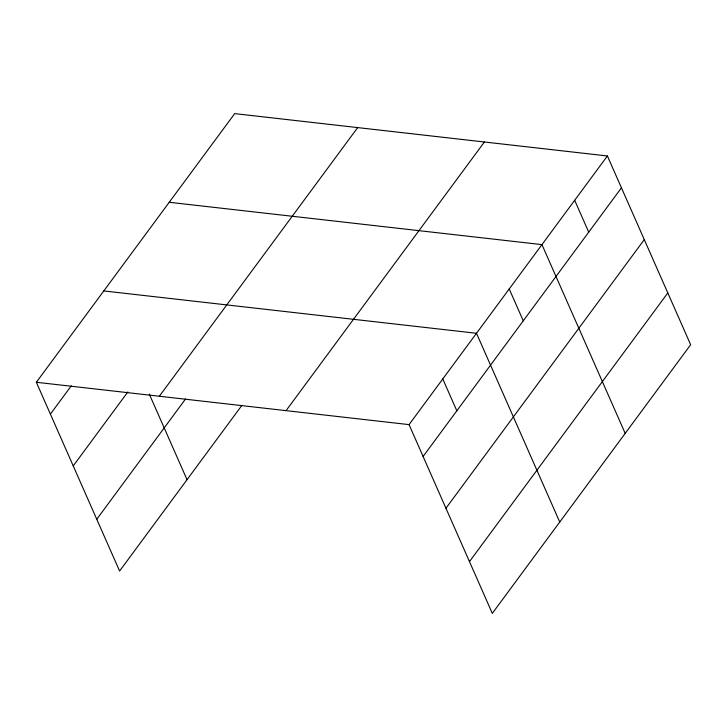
<?xml version="1.0" encoding="UTF-8"?>
<svg xmlns="http://www.w3.org/2000/svg" width="727" height="727" viewBox="0 0 727 727"><rect width="100%" height="100%" fill="white"/><g stroke="black" fill="none" stroke-linecap="round" stroke-linejoin="round"><path stroke-width="1.09" d="M36.35 382.275L234.694 113.621L607.399 155.969L690.65 344.725L492.306 613.379L409.056 424.623L36.35 382.275L119.601 571.031L241.8 405.502M50.399 414.126L71.301 385.81M73.236 465.907L127.861 391.917M159.34 396.251L357.684 127.598M96.764 519.251L185.576 398.959M286.065 410.646L484.409 141.992M409.056 424.623L607.399 155.969M423.105 456.474L621.449 187.82M445.942 508.255L644.286 239.601M469.469 561.598L667.813 292.945M169.237 202.279L541.951 244.626L625.202 433.383M103.788 290.936L476.494 333.284L559.745 522.041M574.675 200.298L588.725 232.149M509.218 288.955L523.267 320.807M442.779 378.958L456.829 410.81M149.271 394.052L187.039 479.684"/></g></svg>
